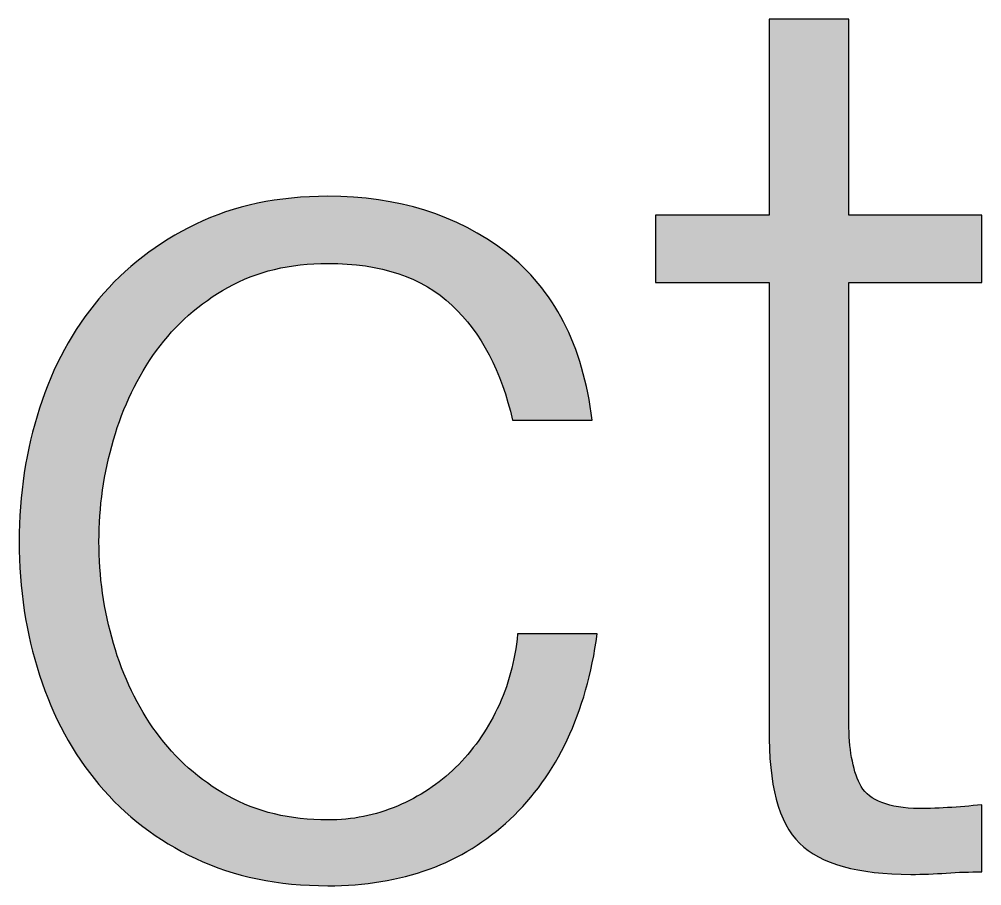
# Paper-space layout 'A0mask' of a CAD drawing. Extents: x 0 to 1153, y 0 to 810.
# Drawn here: x 1009.139 to 1013.411, y 80.295 to 84.14 of the extents above; entities that cross this region are included whole.
import ezdxf
from ezdxf.enums import TextEntityAlignment as Align

# ---------------------------------------------------------------- set-up
doc = ezdxf.new("R2010")
doc.units = 0
doc.layers.get('0').update_dxf_attribs({"linetype": 'CONTINUOUS'})
doc.layers.get('Defpoints').update_dxf_attribs({"linetype": 'CONTINUOUS'})
doc.layers.add('JPP_Mask', color=7, linetype='CONTINUOUS')
doc.styles.add('JPP', font='arial.ttf')

# ---------------------------------------------------------------- blocks, each defined once
blk = doc.blocks.new('A0mask')
at = {"true_color": 0x004a91}
h = blk.add_hatch(color=154, dxfattribs=at)
edge = h.paths.add_edge_path()
edge.add_spline(control_points=[(1013.4112, 83.1215), (1013.4112, 83.1959), (1013.4112, 83.2702), (1013.4112, 83.2702), (1013.4112, 83.2702), (1013.3744, 83.2702), (1013.3191, 83.2702)], knot_values=[18.749925, 18.749925, 18.749925, 18.749925, 19.249925, 19.249925, 19.249925, 19.5, 19.5, 19.5, 19.5], degree=3, periodic=0)
edge.add_spline(control_points=[(1013.3191, 83.2702), (1013.2638, 83.2702), (1013.1901, 83.2702), (1013.1165, 83.2702)], knot_values=[18.49993, 18.49993, 18.49993, 18.49993, 18.749925, 18.749925, 18.749925, 18.749925], degree=3, periodic=0)
edge.add_spline(control_points=[(1013.1165, 83.2702), (1013.0796, 83.2702), (1013.0428, 83.2702), (1013.0082, 83.2702)], knot_values=[18.374932, 18.374932, 18.374932, 18.374932, 18.49993, 18.49993, 18.49993, 18.49993], degree=3, periodic=0)
edge.add_spline(control_points=[(1013.0082, 83.2702), (1012.9737, 83.2702), (1012.9415, 83.2702), (1012.9139, 83.2702)], knot_values=[18.249935, 18.249935, 18.249935, 18.249935, 18.374932, 18.374932, 18.374932, 18.374932], degree=3, periodic=0)
edge.add_spline(control_points=[(1012.9139, 83.2702), (1012.9, 83.2702), (1012.8874, 83.2702), (1012.8762, 83.2702)], knot_values=[18.187436, 18.187436, 18.187436, 18.187436, 18.249935, 18.249935, 18.249935, 18.249935], degree=3, periodic=0)
edge.add_spline(control_points=[(1012.8762, 83.2702), (1012.8649, 83.2702), (1012.8552, 83.2702), (1012.8471, 83.2702)], knot_values=[18.124938, 18.124938, 18.124938, 18.124938, 18.187436, 18.187436, 18.187436, 18.187436], degree=3, periodic=0)
edge.add_spline(control_points=[(1012.8471, 83.2702), (1012.8431, 83.2702), (1012.8395, 83.2702), (1012.8364, 83.2702)], knot_values=[18.093688, 18.093688, 18.093688, 18.093688, 18.124938, 18.124938, 18.124938, 18.124938], degree=3, periodic=0)
edge.add_spline(control_points=[(1012.8364, 83.2702), (1012.8332, 83.2702), (1012.8306, 83.2702), (1012.8284, 83.2702)], knot_values=[18.062439, 18.062439, 18.062439, 18.062439, 18.093688, 18.093688, 18.093688, 18.093688], degree=3, periodic=0)
edge.add_spline(control_points=[(1012.8284, 83.2702), (1012.8273, 83.2702), (1012.8264, 83.2702), (1012.8256, 83.2702)], knot_values=[18.046814, 18.046814, 18.046814, 18.046814, 18.062439, 18.062439, 18.062439, 18.062439], degree=3, periodic=0)
edge.add_spline(control_points=[(1012.8256, 83.2702), (1012.8247, 83.2702), (1012.824, 83.2702), (1012.8235, 83.2702)], knot_values=[18.031189, 18.031189, 18.031189, 18.031189, 18.046814, 18.046814, 18.046814, 18.046814], degree=3, periodic=0)
edge.add_spline(control_points=[(1012.8235, 83.2702), (1012.8232, 83.2702), (1012.823, 83.2702), (1012.8228, 83.2702)], knot_values=[18.023377, 18.023377, 18.023377, 18.023377, 18.031189, 18.031189, 18.031189, 18.031189], degree=3, periodic=0)
edge.add_spline(control_points=[(1012.8228, 83.2702), (1012.8225, 83.2702), (1012.8224, 83.2702), (1012.8222, 83.2702)], knot_values=[18.015565, 18.015565, 18.015565, 18.015565, 18.023377, 18.023377, 18.023377, 18.023377], degree=3, periodic=0)
edge.add_spline(control_points=[(1012.8222, 83.2702), (1012.8222, 83.2702), (1012.8221, 83.2702), (1012.822, 83.2702)], knot_values=[18.011659, 18.011659, 18.011659, 18.011659, 18.015565, 18.015565, 18.015565, 18.015565], degree=3, periodic=0)
edge.add_spline(control_points=[(1012.822, 83.2702), (1012.822, 83.2702), (1012.8219, 83.2702), (1012.8219, 83.2702)], knot_values=[18.007752, 18.007752, 18.007752, 18.007752, 18.011659, 18.011659, 18.011659, 18.011659], degree=3, periodic=0)
edge.add_spline(control_points=[(1012.8219, 83.2702), (1012.8219, 83.2702), (1012.8219, 83.2702), (1012.8219, 83.2702)], knot_values=[18.005799, 18.005799, 18.005799, 18.005799, 18.007752, 18.007752, 18.007752, 18.007752], degree=3, periodic=0)
edge.add_spline(control_points=[(1012.8219, 83.2702), (1012.8218, 83.2702), (1012.8218, 83.2702), (1012.8218, 83.2702)], knot_values=[18.003846, 18.003846, 18.003846, 18.003846, 18.005799, 18.005799, 18.005799, 18.005799], degree=3, periodic=0)
edge.add_spline(control_points=[(1012.8218, 83.2702), (1012.8218, 83.2702), (1012.8218, 83.2702), (1012.8218, 83.2702)], knot_values=[18.00287, 18.00287, 18.00287, 18.00287, 18.003846, 18.003846, 18.003846, 18.003846], degree=3, periodic=0)
edge.add_spline(control_points=[(1012.8218, 83.2702), (1012.8218, 83.2702), (1012.8218, 83.2702), (1012.8218, 83.2702)], knot_values=[18.001893, 18.001893, 18.001893, 18.001893, 18.00287, 18.00287, 18.00287, 18.00287], degree=3, periodic=0)
edge.add_spline(control_points=[(1012.8218, 83.2702), (1012.8218, 83.2702), (1012.8218, 83.2702), (1012.8218, 83.2702)], knot_values=[18.001405, 18.001405, 18.001405, 18.001405, 18.001893, 18.001893, 18.001893, 18.001893], degree=3, periodic=0)
edge.add_spline(control_points=[(1012.8218, 83.2702), (1012.8218, 83.2702), (1012.8218, 83.2702), (1012.8218, 83.2702)], knot_values=[18.000917, 18.000917, 18.000917, 18.000917, 18.001405, 18.001405, 18.001405, 18.001405], degree=3, periodic=0)
edge.add_spline(control_points=[(1012.8218, 83.2702), (1012.8218, 83.2702), (1012.8218, 83.2702), (1012.8218, 83.2702), (1012.8218, 83.2702), (1012.8218, 83.2702), (1012.8218, 83.2702)], knot_values=[17.99994, 17.99994, 17.99994, 17.99994, 18.000856, 18.000856, 18.000856, 18.000917, 18.000917, 18.000917, 18.000917], degree=3, periodic=0)
edge.add_spline(control_points=[(1012.8218, 83.2702), (1012.8218, 83.2702), (1012.8218, 83.3246), (1012.8218, 83.4062)], knot_values=[17.749945, 17.749945, 17.749945, 17.749945, 17.99994, 17.99994, 17.99994, 17.99994], degree=3, periodic=0)
edge.add_spline(control_points=[(1012.8218, 83.4062), (1012.8218, 83.4878), (1012.8218, 83.5965), (1012.8218, 83.7053)], knot_values=[17.49995, 17.49995, 17.49995, 17.49995, 17.749945, 17.749945, 17.749945, 17.749945], degree=3, periodic=0)
edge.add_spline(control_points=[(1012.8218, 83.7053), (1012.8218, 83.7597), (1012.8218, 83.8141), (1012.8218, 83.865)], knot_values=[17.374952, 17.374952, 17.374952, 17.374952, 17.49995, 17.49995, 17.49995, 17.49995], degree=3, periodic=0)
edge.add_spline(control_points=[(1012.8218, 83.865), (1012.8218, 83.916), (1012.8218, 83.9636), (1012.8218, 84.0044)], knot_values=[17.249955, 17.249955, 17.249955, 17.249955, 17.374952, 17.374952, 17.374952, 17.374952], degree=3, periodic=0)
edge.add_spline(control_points=[(1012.8218, 84.0044), (1012.8218, 84.0248), (1012.8218, 84.0434), (1012.8218, 84.06)], knot_values=[17.187456, 17.187456, 17.187456, 17.187456, 17.249955, 17.249955, 17.249955, 17.249955], degree=3, periodic=0)
edge.add_spline(control_points=[(1012.8218, 84.06), (1012.8218, 84.0766), (1012.8218, 84.091), (1012.8218, 84.1029)], knot_values=[17.124958, 17.124958, 17.124958, 17.124958, 17.187456, 17.187456, 17.187456, 17.187456], degree=3, periodic=0)
edge.add_spline(control_points=[(1012.8218, 84.1029), (1012.8218, 84.1089), (1012.8218, 84.1142), (1012.8218, 84.1188)], knot_values=[17.093708, 17.093708, 17.093708, 17.093708, 17.124958, 17.124958, 17.124958, 17.124958], degree=3, periodic=0)
edge.add_spline(control_points=[(1012.8218, 84.1188), (1012.8218, 84.1234), (1012.8218, 84.1273), (1012.8218, 84.1305)], knot_values=[17.062459, 17.062459, 17.062459, 17.062459, 17.093708, 17.093708, 17.093708, 17.093708], degree=3, periodic=0)
edge.add_spline(control_points=[(1012.8218, 84.1403), (1012.8218, 84.1403), (1012.8218, 84.1403), (1012.8218, 84.1403), (1012.8218, 84.1403), (1012.8218, 84.1403), (1012.8218, 84.1403)], knot_values=[16.999959, 16.999959, 16.999959, 16.999959, 17, 17, 17, 17.000692, 17.000692, 17.000692, 17.000692], degree=3, periodic=0)
edge.add_spline(control_points=[(1012.8218, 84.1403), (1012.8218, 84.1403), (1012.7997, 84.1403), (1012.7665, 84.1403)], knot_values=[16.749965, 16.749965, 16.749965, 16.749965, 16.999959, 16.999959, 16.999959, 16.999959], degree=3, periodic=0)
edge.add_spline(control_points=[(1012.7665, 84.1403), (1012.7334, 84.1403), (1012.6892, 84.1403), (1012.645, 84.1403)], knot_values=[16.49997, 16.49997, 16.49997, 16.49997, 16.749965, 16.749965, 16.749965, 16.749965], degree=3, periodic=0)
edge.add_spline(control_points=[(1012.645, 84.1403), (1012.6229, 84.1403), (1012.6008, 84.1403), (1012.5801, 84.1403)], knot_values=[16.374972, 16.374972, 16.374972, 16.374972, 16.49997, 16.49997, 16.49997, 16.49997], degree=3, periodic=0)
edge.add_spline(control_points=[(1012.5801, 84.1403), (1012.5594, 84.1403), (1012.54, 84.1403), (1012.5234, 84.1403)], knot_values=[16.249975, 16.249975, 16.249975, 16.249975, 16.374972, 16.374972, 16.374972, 16.374972], degree=3, periodic=0)
edge.add_spline(control_points=[(1012.5234, 84.1403), (1012.5152, 84.1403), (1012.5076, 84.1403), (1012.5008, 84.1403)], knot_values=[16.187476, 16.187476, 16.187476, 16.187476, 16.249975, 16.249975, 16.249975, 16.249975], degree=3, periodic=0)
edge.add_spline(control_points=[(1012.5008, 84.1403), (1012.4941, 84.1403), (1012.4882, 84.1403), (1012.4834, 84.1403)], knot_values=[16.124977, 16.124977, 16.124977, 16.124977, 16.187476, 16.187476, 16.187476, 16.187476], degree=3, periodic=0)
edge.add_spline(control_points=[(1012.4769, 84.1403), (1012.4751, 84.1403), (1012.4735, 84.1403), (1012.4722, 84.1403)], knot_values=[16.062479, 16.062479, 16.062479, 16.062479, 16.093728, 16.093728, 16.093728, 16.093728], degree=3, periodic=0)
edge.add_spline(control_points=[(1012.4682, 84.1403), (1012.4682, 84.1403), (1012.4682, 84.1403), (1012.4682, 84.1403), (1012.4682, 84.1403), (1012.4682, 84.1403), (1012.4682, 84.1403)], knot_values=[15.99998, 15.99998, 15.99998, 15.99998, 16.001424, 16.001424, 16.001424, 16.001445, 16.001445, 16.001445, 16.001445], degree=3, periodic=0)
edge.add_spline(control_points=[(1012.4682, 84.1403), (1012.4682, 84.1402), (1012.4682, 83.9227), (1012.4682, 83.7052)], knot_values=[15.49999, 15.49999, 15.49999, 15.49999, 15.99998, 15.99998, 15.99998, 15.99998], degree=3, periodic=0)
edge.add_spline(control_points=[(1012.4682, 83.7052), (1012.4682, 83.4877), (1012.4682, 83.2702), (1012.4682, 83.2702), (1012.4682, 83.2702), (1012.4682, 83.2702), (1012.4682, 83.2702)], knot_values=[14.999268, 14.999268, 14.999268, 14.999268, 15.499258, 15.499258, 15.499258, 15.49999, 15.49999, 15.49999, 15.49999], degree=3, periodic=0)
edge.add_spline(control_points=[(1012.4625, 83.2702), (1012.4607, 83.2702), (1012.4584, 83.2702), (1012.4557, 83.2702)], knot_values=[14.906252, 14.906252, 14.906252, 14.906252, 14.937501, 14.937501, 14.937501, 14.937501], degree=3, periodic=0)
edge.add_spline(control_points=[(1012.4557, 83.2702), (1012.453, 83.2702), (1012.4499, 83.2702), (1012.4465, 83.2702)], knot_values=[14.875002, 14.875002, 14.875002, 14.875002, 14.906252, 14.906252, 14.906252, 14.906252], degree=3, periodic=0)
edge.add_spline(control_points=[(1012.4465, 83.2702), (1012.4396, 83.2702), (1012.4312, 83.2702), (1012.4216, 83.2702)], knot_values=[14.812504, 14.812504, 14.812504, 14.812504, 14.875002, 14.875002, 14.875002, 14.875002], degree=3, periodic=0)
edge.add_spline(control_points=[(1012.4216, 83.2702), (1012.412, 83.2702), (1012.4011, 83.2702), (1012.3893, 83.2702)], knot_values=[14.750005, 14.750005, 14.750005, 14.750005, 14.812504, 14.812504, 14.812504, 14.812504], degree=3, periodic=0)
edge.add_spline(control_points=[(1012.3893, 83.2702), (1012.3656, 83.2702), (1012.338, 83.2702), (1012.3084, 83.2702)], knot_values=[14.625008, 14.625008, 14.625008, 14.625008, 14.750005, 14.750005, 14.750005, 14.750005], degree=3, periodic=0)
edge.add_spline(control_points=[(1012.3084, 83.2702), (1012.2788, 83.2702), (1012.2472, 83.2702), (1012.2156, 83.2702)], knot_values=[14.50001, 14.50001, 14.50001, 14.50001, 14.625008, 14.625008, 14.625008, 14.625008], degree=3, periodic=0)
edge.add_spline(control_points=[(1012.2156, 83.2702), (1012.1525, 83.2702), (1012.0893, 83.2702), (1012.0419, 83.2702)], knot_values=[14.250015, 14.250015, 14.250015, 14.250015, 14.50001, 14.50001, 14.50001, 14.50001], degree=3, periodic=0)
edge.add_spline(control_points=[(1012.0419, 83.2702), (1011.9946, 83.2702), (1011.963, 83.2702), (1011.963, 83.2702), (1011.963, 83.2702), (1011.963, 83.2702), (1011.963, 83.2702)], knot_values=[13.999043, 13.999043, 13.999043, 13.999043, 14.249058, 14.249058, 14.249058, 14.250015, 14.250015, 14.250015, 14.250015], degree=3, periodic=0)
edge.add_spline(control_points=[(1011.963, 83.2669), (1011.963, 83.2658), (1011.963, 83.2644), (1011.963, 83.2629)], knot_values=[13.906272, 13.906272, 13.906272, 13.906272, 13.937521, 13.937521, 13.937521, 13.937521], degree=3, periodic=0)
edge.add_spline(control_points=[(1011.963, 83.2574), (1011.963, 83.2534), (1011.963, 83.2484), (1011.963, 83.2428)], knot_values=[13.812524, 13.812524, 13.812524, 13.812524, 13.875023, 13.875023, 13.875023, 13.875023], degree=3, periodic=0)
edge.add_spline(control_points=[(1011.963, 83.2428), (1011.963, 83.2371), (1011.963, 83.2307), (1011.963, 83.2237)], knot_values=[13.750025, 13.750025, 13.750025, 13.750025, 13.812524, 13.812524, 13.812524, 13.812524], degree=3, periodic=0)
edge.add_spline(control_points=[(1011.963, 83.2237), (1011.963, 83.2098), (1011.963, 83.1935), (1011.963, 83.1761)], knot_values=[13.625027, 13.625027, 13.625027, 13.625027, 13.750025, 13.750025, 13.750025, 13.750025], degree=3, periodic=0)
edge.add_spline(control_points=[(1011.963, 83.1761), (1011.963, 83.1587), (1011.963, 83.1401), (1011.963, 83.1215)], knot_values=[13.50003, 13.50003, 13.50003, 13.50003, 13.625027, 13.625027, 13.625027, 13.625027], degree=3, periodic=0)
edge.add_spline(control_points=[(1011.963, 83.1215), (1011.963, 83.0843), (1011.963, 83.0472), (1011.963, 83.0193)], knot_values=[13.250035, 13.250035, 13.250035, 13.250035, 13.50003, 13.50003, 13.50003, 13.50003], degree=3, periodic=0)
edge.add_spline(control_points=[(1011.963, 83.0193), (1011.963, 82.9914), (1011.963, 82.9728), (1011.963, 82.9728), (1011.963, 82.9728), (1011.963, 82.9728), (1011.963, 82.9728)], knot_values=[12.999308, 12.999308, 12.999308, 12.999308, 13.249343, 13.249343, 13.249343, 13.250035, 13.250035, 13.250035, 13.250035], degree=3, periodic=0)
edge.add_spline(control_points=[(1011.9687, 82.9728), (1011.9705, 82.9728), (1011.9728, 82.9728), (1011.9755, 82.9728)], knot_values=[12.906292, 12.906292, 12.906292, 12.906292, 12.937541, 12.937541, 12.937541, 12.937541], degree=3, periodic=0)
edge.add_spline(control_points=[(1011.9755, 82.9728), (1011.9782, 82.9728), (1011.9812, 82.9728), (1011.9847, 82.9728)], knot_values=[12.875042, 12.875042, 12.875042, 12.875042, 12.906292, 12.906292, 12.906292, 12.906292], degree=3, periodic=0)
edge.add_spline(control_points=[(1011.9847, 82.9728), (1011.9916, 82.9728), (1012, 82.9728), (1012.0096, 82.9728)], knot_values=[12.812544, 12.812544, 12.812544, 12.812544, 12.875042, 12.875042, 12.875042, 12.875042], degree=3, periodic=0)
edge.add_spline(control_points=[(1012.0096, 82.9728), (1012.0192, 82.9728), (1012.0301, 82.9728), (1012.0419, 82.9728)], knot_values=[12.750045, 12.750045, 12.750045, 12.750045, 12.812544, 12.812544, 12.812544, 12.812544], degree=3, periodic=0)
edge.add_spline(control_points=[(1012.0419, 82.9728), (1012.0656, 82.9728), (1012.0932, 82.9728), (1012.1228, 82.9728)], knot_values=[12.625048, 12.625048, 12.625048, 12.625048, 12.750045, 12.750045, 12.750045, 12.750045], degree=3, periodic=0)
edge.add_spline(control_points=[(1012.1228, 82.9728), (1012.1524, 82.9728), (1012.184, 82.9728), (1012.2156, 82.9728)], knot_values=[12.50005, 12.50005, 12.50005, 12.50005, 12.625048, 12.625048, 12.625048, 12.625048], degree=3, periodic=0)
edge.add_spline(control_points=[(1012.2156, 82.9728), (1012.2787, 82.9728), (1012.3419, 82.9728), (1012.3892, 82.9728)], knot_values=[12.250055, 12.250055, 12.250055, 12.250055, 12.50005, 12.50005, 12.50005, 12.50005], degree=3, periodic=0)
edge.add_spline(control_points=[(1012.3892, 82.9728), (1012.4366, 82.9728), (1012.4682, 82.9728), (1012.4682, 82.9728), (1012.4682, 82.9728), (1012.4682, 82.9728), (1012.4682, 82.9728)], knot_values=[11.999694, 11.999694, 11.999694, 11.999694, 12.249749, 12.249749, 12.249749, 12.250055, 12.250055, 12.250055, 12.250055], degree=3, periodic=0)
edge.add_spline(control_points=[(1012.4682, 82.9671), (1012.4682, 82.9653), (1012.4682, 82.9629), (1012.4682, 82.9602)], knot_values=[11.953186, 11.953186, 11.953186, 11.953186, 11.968811, 11.968811, 11.968811, 11.968811], degree=3, periodic=0)
edge.add_spline(control_points=[(1012.4682, 82.9602), (1012.4682, 82.9574), (1012.4682, 82.9542), (1012.4682, 82.9506)], knot_values=[11.937561, 11.937561, 11.937561, 11.937561, 11.953186, 11.953186, 11.953186, 11.953186], degree=3, periodic=0)
edge.add_spline(control_points=[(1012.4682, 82.9506), (1012.4682, 82.9433), (1012.4682, 82.9344), (1012.4682, 82.9239)], knot_values=[11.906312, 11.906312, 11.906312, 11.906312, 11.937561, 11.937561, 11.937561, 11.937561], degree=3, periodic=0)
edge.add_spline(control_points=[(1012.4682, 82.9239), (1012.4682, 82.9134), (1012.4682, 82.9013), (1012.4682, 82.8877)], knot_values=[11.875063, 11.875063, 11.875063, 11.875063, 11.906312, 11.906312, 11.906312, 11.906312], degree=3, periodic=0)
edge.add_spline(control_points=[(1012.4682, 82.8877), (1012.4682, 82.8607), (1012.4682, 82.8278), (1012.4682, 82.79)], knot_values=[11.812564, 11.812564, 11.812564, 11.812564, 11.875063, 11.875063, 11.875063, 11.875063], degree=3, periodic=0)
edge.add_spline(control_points=[(1012.4682, 82.79), (1012.4682, 82.7523), (1012.4682, 82.7098), (1012.4682, 82.6633)], knot_values=[11.750065, 11.750065, 11.750065, 11.750065, 11.812564, 11.812564, 11.812564, 11.812564], degree=3, periodic=0)
edge.add_spline(control_points=[(1012.4682, 82.6633), (1012.4682, 82.5705), (1012.4682, 82.4621), (1012.4682, 82.346)], knot_values=[11.625068, 11.625068, 11.625068, 11.625068, 11.750065, 11.750065, 11.750065, 11.750065], degree=3, periodic=0)
edge.add_spline(control_points=[(1012.4682, 82.346), (1012.4682, 82.2299), (1012.4682, 82.1061), (1012.4682, 81.9822)], knot_values=[11.50007, 11.50007, 11.50007, 11.50007, 11.625068, 11.625068, 11.625068, 11.625068], degree=3, periodic=0)
edge.add_spline(control_points=[(1012.4682, 81.9822), (1012.4682, 81.7345), (1012.4682, 81.4868), (1012.4682, 81.301)], knot_values=[11.250075, 11.250075, 11.250075, 11.250075, 11.50007, 11.50007, 11.50007, 11.50007], degree=3, periodic=0)
edge.add_spline(control_points=[(1012.4682, 81.301), (1012.4682, 81.1151), (1012.4682, 80.9912), (1012.4682, 80.9912), (1012.4645, 80.7443), (1012.5093, 80.5748), (1012.6029, 80.4834)], knot_values=[10, 10, 10, 10, 10.250075, 10.250075, 10.250075, 11.250075, 11.250075, 11.250075, 11.250075], degree=3, periodic=0)
edge.add_spline(control_points=[(1012.6029, 80.4834), (1012.6964, 80.3916), (1012.8611, 80.3456), (1013.0969, 80.3456)], knot_values=[9, 9, 9, 9, 10, 10, 10, 10], degree=3, periodic=0)
edge.add_spline(control_points=[(1013.0969, 80.3456), (1013.1492, 80.3456), (1013.2016, 80.3476), (1013.254, 80.3514)], knot_values=[8, 8, 8, 8, 9, 9, 9, 9], degree=3, periodic=0)
edge.add_spline(control_points=[(1013.254, 80.3514), (1013.3064, 80.3551), (1013.3588, 80.3568), (1013.4112, 80.3568)], knot_values=[7, 7, 7, 7, 8, 8, 8, 8], degree=3, periodic=0)
edge.add_spline(control_points=[(1013.4112, 80.3568), (1013.4112, 80.3568), (1013.4112, 80.6546), (1013.4112, 80.6546), (1013.3102, 80.6433), (1013.2092, 80.6375), (1013.1081, 80.6375)], knot_values=[5, 5, 5, 5, 6, 6, 6, 7, 7, 7, 7], degree=3, periodic=0)
edge.add_spline(control_points=[(1013.1081, 80.6375), (1012.9808, 80.645), (1012.9013, 80.6815), (1012.8695, 80.747)], knot_values=[4, 4, 4, 4, 5, 5, 5, 5], degree=3, periodic=0)
edge.add_spline(control_points=[(1012.8695, 80.747), (1012.8377, 80.8125), (1012.8218, 80.9032), (1012.8218, 81.0192)], knot_values=[3, 3, 3, 3, 4, 4, 4, 4], degree=3, periodic=0)
edge.add_spline(control_points=[(1012.8218, 81.0192), (1012.8218, 81.0192), (1012.8218, 82.9728), (1012.8218, 82.9728), (1012.8218, 82.9728), (1012.9692, 82.9728), (1013.1165, 82.9728)], knot_values=[1.5, 1.5, 1.5, 1.5, 2.5, 2.5, 2.5, 3, 3, 3, 3], degree=3, periodic=0)
edge.add_spline(control_points=[(1013.1165, 82.9728), (1013.2639, 82.9728), (1013.4112, 82.9728), (1013.4112, 82.9728), (1013.4112, 82.9728), (1013.4112, 83.0472), (1013.4112, 83.1215)], knot_values=[0.5, 0.5, 0.5, 0.5, 1, 1, 1, 1.5, 1.5, 1.5, 1.5], degree=3, periodic=0)
h = blk.add_hatch(color=154, dxfattribs=at)
edge = h.paths.add_edge_path()
edge.add_spline(control_points=[(1009.5577, 81.3701), (1009.5147, 81.5178), (1009.4932, 81.6686), (1009.4932, 81.822), (1009.4932, 81.9755), (1009.5147, 82.1259), (1009.5577, 82.274)], knot_values=[4, 4, 4, 4, 5, 5, 5, 6, 6, 6, 6], degree=3, periodic=0)
edge.add_spline(control_points=[(1009.5577, 82.274), (1009.6007, 82.4216), (1009.6644, 82.5536), (1009.7486, 82.6696)], knot_values=[3, 3, 3, 3, 4, 4, 4, 4], degree=3, periodic=0)
edge.add_spline(control_points=[(1009.7486, 82.6696), (1009.8328, 82.7856), (1009.9384, 82.8794), (1010.0657, 82.9503)], knot_values=[2, 2, 2, 2, 3, 3, 3, 3], degree=3, periodic=0)
edge.add_spline(control_points=[(1010.0657, 82.9503), (1010.1929, 83.0212), (1010.3408, 83.057), (1010.5092, 83.057)], knot_values=[1, 1, 1, 1, 2, 2, 2, 2], degree=3, periodic=0)
edge.add_spline(control_points=[(1010.5092, 83.057), (1010.7449, 83.057), (1010.9282, 82.9953), (1011.0593, 82.8718)], knot_values=[0, 0, 0, 0, 1, 1, 1, 1], degree=3, periodic=0)
edge.add_spline(control_points=[(1011.0593, 82.8718), (1011.1902, 82.7484), (1011.28, 82.5778), (1011.3287, 82.3609)], knot_values=[27, 27, 27, 27, 28, 28, 28, 28], degree=3, periodic=0)
edge.add_spline(control_points=[(1011.3287, 82.3609), (1011.3287, 82.3609), (1011.6824, 82.3609), (1011.6824, 82.3609), (1011.6411, 82.6938), (1011.513, 82.9428), (1011.2978, 83.1075)], knot_values=[25, 25, 25, 25, 26, 26, 26, 27, 27, 27, 27], degree=3, periodic=0)
edge.add_spline(control_points=[(1011.2978, 83.1075), (1011.0826, 83.2723), (1010.8198, 83.3545), (1010.5092, 83.3545)], knot_values=[24, 24, 24, 24, 25, 25, 25, 25], degree=3, periodic=0)
edge.add_spline(control_points=[(1010.5092, 83.3545), (1010.2883, 83.3545), (1010.0929, 83.3132), (1009.9226, 83.231)], knot_values=[23, 23, 23, 23, 24, 24, 24, 24], degree=3, periodic=0)
edge.add_spline(control_points=[(1009.9226, 83.231), (1009.7522, 83.1488), (1009.6091, 83.0383), (1009.4932, 82.8998)], knot_values=[22, 22, 22, 22, 23, 23, 23, 23], degree=3, periodic=0)
edge.add_spline(control_points=[(1009.4932, 82.8998), (1009.3771, 82.7613), (1009.2891, 82.5993), (1009.2294, 82.4141)], knot_values=[21, 21, 21, 21, 22, 22, 22, 22], degree=3, periodic=0)
edge.add_spline(control_points=[(1009.2294, 82.4141), (1009.1694, 82.2289), (1009.1395, 82.0315), (1009.1395, 81.822)], knot_values=[20, 20, 20, 20, 21, 21, 21, 21], degree=3, periodic=0)
edge.add_spline(control_points=[(1009.1395, 81.822), (1009.1395, 81.6123), (1009.1694, 81.4152), (1009.2294, 81.23)], knot_values=[19, 19, 19, 19, 20, 20, 20, 20], degree=3, periodic=0)
edge.add_spline(control_points=[(1009.2294, 81.23), (1009.2891, 81.0448), (1009.3771, 80.8828), (1009.4932, 80.7443)], knot_values=[18, 18, 18, 18, 19, 19, 19, 19], degree=3, periodic=0)
edge.add_spline(control_points=[(1009.4932, 80.7443), (1009.6091, 80.6058), (1009.7522, 80.4963), (1009.9226, 80.4158)], knot_values=[17, 17, 17, 17, 18, 18, 18, 18], degree=3, periodic=0)
edge.add_spline(control_points=[(1009.9226, 80.4158), (1010.0929, 80.3353), (1010.2883, 80.2951), (1010.5092, 80.2951)], knot_values=[16, 16, 16, 16, 17, 17, 17, 17], degree=3, periodic=0)
edge.add_spline(control_points=[(1010.5092, 80.2951), (1010.8384, 80.2951), (1011.1079, 80.3933), (1011.3174, 80.5898), (1011.527, 80.7862), (1011.6561, 81.0605), (1011.7048, 81.4124)], knot_values=[14, 14, 14, 14, 15, 15, 15, 16, 16, 16, 16], degree=3, periodic=0)
edge.add_spline(control_points=[(1011.7048, 81.4124), (1011.7048, 81.4124), (1011.3511, 81.4124), (1011.3511, 81.4124), (1011.34, 81.2924), (1011.3099, 81.1822), (1011.2613, 81.0809)], knot_values=[12, 12, 12, 12, 13, 13, 13, 14, 14, 14, 14], degree=3, periodic=0)
edge.add_spline(control_points=[(1011.2613, 81.0809), (1011.2127, 80.98), (1011.1509, 80.893), (1011.0761, 80.82)], knot_values=[11, 11, 11, 11, 12, 12, 12, 12], degree=3, periodic=0)
edge.add_spline(control_points=[(1011.0761, 80.82), (1011.0012, 80.747), (1010.9152, 80.6901), (1010.8179, 80.6488), (1010.7206, 80.6075), (1010.6177, 80.5871), (1010.5092, 80.5871)], knot_values=[9, 9, 9, 9, 10, 10, 10, 11, 11, 11, 11], degree=3, periodic=0)
edge.add_spline(control_points=[(1010.5092, 80.5871), (1010.3408, 80.5871), (1010.1929, 80.6225), (1010.0657, 80.6938)], knot_values=[8, 8, 8, 8, 9, 9, 9, 9], degree=3, periodic=0)
edge.add_spline(control_points=[(1010.0657, 80.6938), (1009.9384, 80.7647), (1009.8328, 80.8585), (1009.7486, 80.9745)], knot_values=[7, 7, 7, 7, 8, 8, 8, 8], degree=3, periodic=0)
edge.add_spline(control_points=[(1009.7486, 80.9745), (1009.6644, 81.0905), (1009.6007, 81.2225), (1009.5577, 81.3701)], knot_values=[6, 6, 6, 6, 7, 7, 7, 7], degree=3, periodic=0)
at = {"layer": 'Defpoints', "color": 154, "true_color": 0x004a91}
for points, knots in [([(1013.4112, 83.2702), (1013.4112, 83.2702), (1013.4112, 82.9728), (1013.4112, 82.9728), (1013.4112, 82.9728), (1012.8218, 82.9728), (1012.8218, 82.9728), (1012.8218, 82.9728), (1012.8218, 81.0192), (1012.8218, 81.0192), (1012.8218, 80.9032), (1012.8377, 80.8125), (1012.8695, 80.747), (1012.9013, 80.6815), (1012.9808, 80.645), (1013.1081, 80.6375), (1013.2092, 80.6375), (1013.3102, 80.6433), (1013.4112, 80.6546), (1013.4112, 80.6546), (1013.4112, 80.3568), (1013.4112, 80.3568), (1013.3588, 80.3568), (1013.3064, 80.3551), (1013.254, 80.3514), (1013.2016, 80.3476), (1013.1492, 80.3456), (1013.0969, 80.3456), (1012.8611, 80.3456), (1012.6964, 80.3916), (1012.6029, 80.4834), (1012.5093, 80.5748), (1012.4645, 80.7443), (1012.4682, 80.9912), (1012.4682, 80.9912), (1012.4682, 82.9728), (1012.4682, 82.9728), (1012.4682, 82.9728), (1011.963, 82.9728), (1011.963, 82.9728), (1011.963, 82.9728), (1011.963, 83.2702), (1011.963, 83.2702), (1011.963, 83.2702), (1012.4682, 83.2702), (1012.4682, 83.2702), (1012.4682, 83.2702), (1012.4682, 84.1403), (1012.4682, 84.1403), (1012.4682, 84.1403), (1012.8218, 84.1403), (1012.8218, 84.1403), (1012.8218, 84.1403), (1012.8218, 83.2702), (1012.8218, 83.2702), (1012.8218, 83.2702), (1013.4112, 83.2702), (1013.4112, 83.2702)], [0, 0, 0, 0, 1, 1, 1, 2, 2, 2, 3, 3, 3, 4, 4, 4, 5, 5, 5, 6, 6, 6, 7, 7, 7, 8, 8, 8, 9, 9, 9, 10, 10, 10, 11, 11, 11, 12, 12, 12, 13, 13, 13, 14, 14, 14, 15, 15, 15, 16, 16, 16, 17, 17, 17, 18, 18, 18, 19, 19, 19, 19]), ([(1011.0593, 82.8718), (1010.9282, 82.9953), (1010.7449, 83.057), (1010.5092, 83.057), (1010.3408, 83.057), (1010.1929, 83.0212), (1010.0657, 82.9503), (1009.9384, 82.8794), (1009.8328, 82.7856), (1009.7486, 82.6696), (1009.6644, 82.5536), (1009.6007, 82.4216), (1009.5577, 82.274), (1009.5147, 82.1259), (1009.4932, 81.9755), (1009.4932, 81.822), (1009.4932, 81.6686), (1009.5147, 81.5178), (1009.5577, 81.3701), (1009.6007, 81.2225), (1009.6644, 81.0905), (1009.7486, 80.9745), (1009.8328, 80.8585), (1009.9384, 80.7647), (1010.0657, 80.6938), (1010.1929, 80.6225), (1010.3408, 80.5871), (1010.5092, 80.5871), (1010.6177, 80.5871), (1010.7206, 80.6075), (1010.8179, 80.6488), (1010.9152, 80.6901), (1011.0012, 80.747), (1011.0761, 80.82), (1011.1509, 80.893), (1011.2127, 80.98), (1011.2613, 81.0809), (1011.3099, 81.1822), (1011.34, 81.2924), (1011.3511, 81.4124), (1011.3511, 81.4124), (1011.7048, 81.4124), (1011.7048, 81.4124), (1011.6561, 81.0605), (1011.527, 80.7862), (1011.3174, 80.5898), (1011.1079, 80.3933), (1010.8384, 80.2951), (1010.5092, 80.2951), (1010.2883, 80.2951), (1010.0929, 80.3353), (1009.9226, 80.4158), (1009.7522, 80.4963), (1009.6091, 80.6058), (1009.4932, 80.7443), (1009.3771, 80.8828), (1009.2891, 81.0448), (1009.2294, 81.23), (1009.1694, 81.4152), (1009.1395, 81.6123), (1009.1395, 81.822), (1009.1395, 82.0315), (1009.1694, 82.2289), (1009.2294, 82.4141), (1009.2891, 82.5993), (1009.3771, 82.7613), (1009.4932, 82.8998), (1009.6091, 83.0383), (1009.7522, 83.1488), (1009.9226, 83.231), (1010.0929, 83.3132), (1010.2883, 83.3545), (1010.5092, 83.3545), (1010.8198, 83.3545), (1011.0826, 83.2723), (1011.2978, 83.1075), (1011.513, 82.9428), (1011.6411, 82.6938), (1011.6824, 82.3609), (1011.6824, 82.3609), (1011.3287, 82.3609), (1011.3287, 82.3609), (1011.28, 82.5778), (1011.1902, 82.7484), (1011.0593, 82.8718)], [0, 0, 0, 0, 1, 1, 1, 2, 2, 2, 3, 3, 3, 4, 4, 4, 5, 5, 5, 6, 6, 6, 7, 7, 7, 8, 8, 8, 9, 9, 9, 10, 10, 10, 11, 11, 11, 12, 12, 12, 13, 13, 13, 14, 14, 14, 15, 15, 15, 16, 16, 16, 17, 17, 17, 18, 18, 18, 19, 19, 19, 20, 20, 20, 21, 21, 21, 22, 22, 22, 23, 23, 23, 24, 24, 24, 25, 25, 25, 26, 26, 26, 27, 27, 27, 28, 28, 28, 28])]:
    blk.add_open_spline(points, degree=3, knots=knots, dxfattribs=at)
at = {"color": 7, "style": 'JPP'}
for tag, p in [('Client', (1086, 115)), ('Project1', (1086, 90)), ('Project2', (1086, 82.5)), ('Project3', (1086, 75)), ('Title1', (1086, 57.5)), ('Title2', (1086, 50)), ('Title3', (1086, 42.5)), ('Status', (978, 7.5))]:
    blk.add_attdef(tag, text='', height=3.5, dxfattribs=at).set_placement(p, align=Align.MIDDLE_LEFT)
at = {"color": 2, "style": 'JPP'}
for tag, p in [('Scale', (1005.5, 25)), ('Checked', (1095.5, 25)), ('Drawn', (1050.5, 25)), ('Date', (1140.5, 25))]:
    blk.add_attdef(tag, text='', height=2, dxfattribs=at).set_placement(p, align=Align.MIDDLE_CENTER)
at = {"color": 6, "style": 'JPP'}
for tag, p in [('Ref', (1068, 7.5)), ('DrgNo.', (1110, 7.5))]:
    blk.add_attdef(tag, text='', height=4, dxfattribs=at).set_placement(p, align=Align.MIDDLE_LEFT)
blk.add_attdef('Rev', text='', height=4, dxfattribs=at).set_placement((1144.2747, 7.5), align=Align.MIDDLE_CENTER)

psp = doc.layouts.new('A0mask')

# ---------------------------------------------------------------- block references
at = {"layer": 'JPP_Mask'}
psp.add_blockref('A0mask', (0, 0), dxfattribs=at)

doc.saveas('drawing.dxf')
